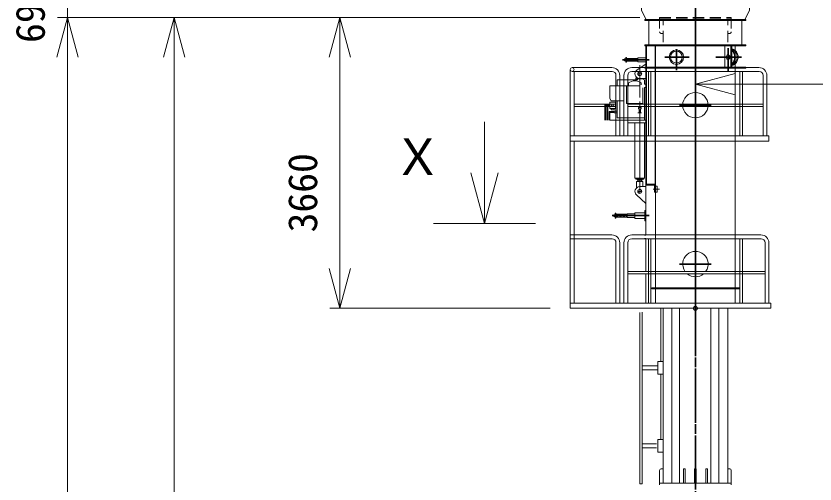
# Model space of a CAD drawing. Units: millimetres, scale not verified. Extents: x -21927 to 21954, y -30681 to 33451.
# Drawn here: x -21927 to -11879, y 9892 to 15782 of the extents above; entities that cross this region are included whole.
import ezdxf
from ezdxf.enums import TextEntityAlignment as Align

# ---------------------------------------------------------------- set-up
doc = ezdxf.new("R2010")
doc.units = ezdxf.units.MM
doc.header["$LTSCALE"] = 70
for name, pattern in [('CHAIN2', [12, 9, -1, 1, -1]), ('DASHED2', [3, 2, -1]), ('USER2', [17.25, 15, -0.75, 0.75, -0.75])]:
    doc.linetypes.add(name, pattern=pattern)
for name, color, linetype, lineweight in [('0-0_0', 7, 'Continuous', 18), ('0-1_Defpoints', 3, 'USER2', 18), ('0-2_11 当社破線', 3, 'DASHED2', 18), ('0-4_05 寸法', 7, 'Continuous', 18), ('0-5_10 当社外形線', 3, 'Continuous', 18), ('0-6_12 当社中心線', 3, 'CHAIN2', 35), ('0-8_02 一点鎖線', 7, 'USER2', 18)]:
    doc.layers.add(name, color=color, linetype=linetype, lineweight=lineweight)
doc.styles.add('ＭＳ ゴシック', font='')
doc.styles.get('ＭＳ ゴシック').set_extended_font_data('MS Gothic')

msp = doc.modelspace()

# ---------------------------------------------------------------- linework, layer by layer
at = {"layer": '0-0_0'}
for p, q in [((-16035.47, 13168.57), (-16035.47, 14448.57)), ((-16206.95, 13808.57), (-16035.47, 13168.57)), ((-15863.98, 13808.57), (-16035.47, 13168.57)), ((-16675.47, 13168.57), (-15395.47, 13168.57))]:
    msp.add_line(p, q, dxfattribs=at)
at = {"layer": '0-1_Defpoints'}
for p, q in [((-13382.68, 15778.15), (-13382.68, 15748.06)), ((-13382.68, 15778.14), (-13382.68, 15748.05)), ((-13397.73, 15763.1), (-13367.64, 15763.1)), ((-13394.68, 15763.1), (-13370.68, 15763.1)), ((-13407.68, 12103.1), (-13357.68, 12103.1)), ((-13402.68, 12103.1), (-13362.68, 12103.1)), ((-13382.68, 12078.1), (-13382.68, 12128.1)), ((-13382.68, 12083.1), (-13382.68, 12123.1)), ((-13382.68, 9868.06), (-13382.68, 9898.15))]:
    msp.add_line(p, q, dxfattribs=at)
at = {"layer": '0-1_Defpoints', "color": 2}
msp.add_line((-13382.68, 9868.06), (-13382.68, 9898.15), dxfattribs=at)
at = {"layer": '0-1_Defpoints'}
msp.add_circle((-13382.68, 12103.1), 25, dxfattribs=at)
at = {"layer": '0-2_11 当社破線'}
for p, q in [((-13833.48, 15763.1), (-13833.48, 15583.1)), ((-13833.48, 15763.1), (-12931.88, 15763.1)), ((-13833.48, 15744.1), (-12931.88, 15744.1)), ((-13789.08, 15454.41), (-13789.08, 15744.1)), ((-12976.28, 15454.41), (-12976.28, 15744.1)), ((-12931.88, 15763.1), (-12931.88, 15583.1)), ((-13789.16, 15563.1), (-13813.48, 15563.1)), ((-12951.89, 15563.1), (-12977.54, 15563.1))]:
    msp.add_line(p, q, dxfattribs=at)
for centre, start, end in [((-13813.48, 15583.1), 180, 270), ((-12951.89, 15583.1), 270, 0)]:
    msp.add_arc(centre, 20, start, end, dxfattribs=at)
at = {"layer": '0-4_05 寸法'}
for p, q in [((-21279.22, 15763.1), (-21279.22, 16455.1)), ((-14083.48, 15763.1), (-21404.22, 15763.1)), ((-14083.48, 15763.1), (-21404.22, 15763.1)), ((-21279.22, 15763.1), (-21279.22, 15263.1)), ((-21279.22, 15763.1), (-21279.22, 15263.1)), ((-14083.48, 15763.1), (-20061.54, 15763.1)), ((-19936.54, 15763.1), (-19936.54, 15263.1)), ((-14083.48, 15763.1), (-17979.33, 15763.1)), ((-17854.33, 15763.1), (-17854.33, 15263.1)), ((-13382.68, 15576.1), (-13382.68, 14798.45)), ((-21279.22, 15263.1), (-21279.22, 14763.1)), ((-21279.22, 15263.1), (-21279.22, -13136.9)), ((-19936.54, -1376.9), (-19936.54, 15263.1)), ((-17854.33, 15263.1), (-17854.33, 12603.1)), ((-13382.68, 14923.45), (-12882.68, 14923.45)), ((-12882.68, 14923.45), (6117.32, 14923.45)), ((-17854.33, 12103.1), (-17854.33, 12603.1)), ((-15207.68, 12103.1), (-17979.33, 12103.1))]:
    msp.add_line(p, q, dxfattribs=at)
for points in [[(-21413.19, 15263.1), (-21279.22, 15763.1), (-21145.24, 15263.1)], [(-21413.19, 15263.1), (-21279.22, 15763.1), (-21145.24, 15263.1)], [(-20070.51, 15263.1), (-19936.54, 15763.1), (-19802.56, 15263.1)], [(-17988.3, 15263.1), (-17854.33, 15763.1), (-17720.35, 15263.1)], [(-12882.68, 14789.47), (-13382.68, 14923.45), (-12882.68, 15057.42)], [(-17720.35, 12603.1), (-17854.33, 12103.1), (-17988.3, 12603.1)]]:
    msp.add_lwpolyline(points, dxfattribs=at)
at = {"layer": '0-5_10 当社外形線'}
for p, q in [((-13967.68, 15726.1), (-13967.68, 15417.1)), ((-12797.68, 15726.1), (-12797.68, 15417.1)), ((-13999.68, 15405.1), (-13999.68, 13666.1)), ((-13890.68, 15405.1), (-13890.68, 15137.1)), ((-13882.68, 15405.1), (-13882.68, 12168.1)), ((-13012.68, 15137.1), (-13012.68, 15405.1)), ((-12937.68, 15137.1), (-12937.68, 15405.1)), ((-12925.68, 15137.1), (-12925.68, 15405.1)), ((-12882.68, 15405.1), (-12882.68, 12168.1)), ((-13882.68, 15137.1), (-13882.68, 15304.1)), ((-14247.68, 15240.26), (-14235.56, 15211.6)), ((-14232.68, 15218.25), (-14244.96, 15246.6)), ((-14232.68, 15218.25), (-14215.65, 15246.6)), ((-14212.53, 15241.74), (-14229.96, 15211.6)), ((-14212.68, 15241.98), (-14193.15, 15211.6)), ((-14190.19, 15216.22), (-14209.8, 15246.6)), ((-14190.18, 15216.23), (-14170.65, 15246.6)), ((-14167.68, 15241.98), (-14187.21, 15211.6)), ((-14167.68, 15241.98), (-14148.15, 15211.6)), ((-14145.43, 15216.43), (-14164.71, 15246.6)), ((-14129.27, 15246.6), (-14145.43, 15216.43)), ((-14126.43, 15241.31), (-14142.21, 15211.6)), ((-14126.43, 15241.31), (-14110.52, 15211.6)), ((-14123.6, 15246.6), (-14107.68, 15216.9)), ((-14115.28, 15104.48), (-14007.68, 15174.1)), ((-14956.68, 14273.1), (-14956.68, 15108.1)), ((-14433.68, 15132.1), (-14932.68, 15132.1)), ((-14431.68, 15084.1), (-14932.68, 15084.1)), ((-14908.68, 14273.1), (-14908.68, 15084.1)), ((-14183.68, 15084.1), (-12581.68, 15084.1)), ((-14181.68, 15132.1), (-12583.68, 15132.1)), ((-13972.68, 15084.1), (-13972.68, 14273.1)), ((-13942.68, 15084.1), (-13942.68, 14273.1)), ((-13890.68, 15125.1), (-13890.68, 13666.1)), ((-13882.68, 14068.1), (-13882.68, 15125.1)), ((-12822.68, 15084.1), (-12822.68, 14273.1)), ((-12792.68, 15084.1), (-12792.68, 14273.1)), ((-14381.68, 15034.1), (-14381.68, 14273.1)), ((-14367.68, 14979.1), (-14107.68, 14979.1)), ((-14367.68, 14979.1), (-14367.68, 14904.1)), ((-14333.68, 15032.1), (-14333.68, 14273.1)), ((-14281.68, 15032.1), (-14281.68, 14273.1)), ((-14233.68, 15034.1), (-14233.68, 14273.1)), ((-14126.7, 15013.33), (-14132.68, 14989.1)), ((-14082.68, 14994.1), (-14007.68, 14994.1)), ((-14033.92, 14994.1), (-14032.68, 14989.1)), ((-14022.68, 14924.45), (-14022.68, 14979.1)), ((-12531.68, 15034.1), (-12531.68, 14273.1)), ((-12483.68, 15032.1), (-12483.68, 14273.1)), ((-14457.68, 14904.1), (-14089.95, 14904.1)), ((-14247.68, 14904.1), (-14247.68, 14679.1)), ((-14225.18, 14939.1), (-14225.18, 14904.1)), ((-14065.18, 14939.1), (-14065.18, 14916.77)), ((-14042.68, 14879.17), (-14042.68, 14679.1)), ((-14022.68, 14924.45), (-14007.68, 14924.45)), ((-14022.68, 14881.75), (-14007.68, 14881.75)), ((-14022.68, 14881.75), (-14022.68, 14470.1)), ((-14381.68, 14673.1), (-14908.68, 14673.1)), ((-14290.71, 14714.1), (-14442.68, 14714.1)), ((-14367.68, 14714.1), (-14367.68, 14499.1)), ((-14042.68, 14679.1), (-14247.68, 14679.1)), ((-14233.68, 14673.1), (-12531.68, 14673.1)), ((-14381.68, 14643.1), (-14908.68, 14643.1)), ((-14495.95, 14654.1), (-14495.95, 14470.1)), ((-14485.95, 14654.1), (-14485.95, 14470.1)), ((-14233.68, 14643.1), (-12531.68, 14643.1)), ((-14098.83, 14629.1), (-14098.83, 14614.1)), ((-14098.83, 14629.1), (-14063.83, 14629.1)), ((-14063.83, 14614.1), (-14098.83, 14614.1)), ((-14091.33, 14614.1), (-14091.33, 14564.1)), ((-14071.33, 14614.1), (-14071.33, 14564.1)), ((-14063.83, 14614.1), (-14063.83, 14629.1)), ((-14458.92, 14470.1), (-14007.68, 14470.1)), ((-14367.68, 14499.1), (-14022.68, 14499.1)), ((-14106.33, 14564.1), (-14059.03, 14564.1)), ((-14091.33, 14564.1), (-14071.33, 14564.1)), ((-14007.68, 14436.1), (-14228.4, 14436.1)), ((-14022.68, 14436.1), (-14022.68, 13739.1)), ((-14957.68, 14273.1), (-12457.68, 14273.1)), ((-14957.68, 14208.1), (-14957.68, 14273.1)), ((-12457.68, 14208.1), (-12457.68, 14273.1)), ((-14957.68, 14208.1), (-12457.68, 14208.1)), ((-14956.68, 14208.1), (-14956.68, 12168.1)), ((-14908.68, 14208.1), (-14908.68, 12168.1)), ((-14182.68, 14208.1), (-12582.68, 14208.1)), ((-14112.68, 13714.1), (-14052.68, 13714.1)), ((-14007.68, 13666.1), (-13882.68, 13666.1)), ((-14082.68, 13634.1), (-14007.68, 13634.1)), ((-14007.68, 13024.45), (-14007.68, 13654.1)), ((-13912.77, 13604.1), (-13832.58, 13604.1)), ((-13882.68, 13024.45), (-13882.68, 13654.1)), ((-14123.2, 13529.85), (-14007.68, 13424.1)), ((-14242.68, 13286.6), (-14382.68, 13286.6)), ((-14382.68, 13280.26), (-14370.56, 13251.6)), ((-14367.68, 13258.25), (-14379.96, 13286.6)), ((-14367.68, 13258.25), (-14350.65, 13286.6)), ((-14347.53, 13281.74), (-14364.96, 13251.6)), ((-14347.68, 13281.98), (-14328.15, 13251.6)), ((-14325.19, 13256.22), (-14344.8, 13286.6)), ((-14325.18, 13256.23), (-14305.65, 13286.6)), ((-14302.68, 13281.98), (-14322.21, 13251.6)), ((-14302.68, 13281.98), (-14283.15, 13251.6)), ((-14280.43, 13256.43), (-14299.71, 13286.6)), ((-14264.27, 13286.6), (-14280.43, 13256.43)), ((-14261.43, 13281.31), (-14277.21, 13251.6)), ((-14261.43, 13281.31), (-14245.52, 13251.6)), ((-14258.6, 13286.6), (-14242.68, 13256.9)), ((-14382.68, 13251.6), (-14242.68, 13251.6)), ((-14433.68, 13027.1), (-14956.68, 13027.1)), ((-14431.68, 12979.1), (-14956.68, 12979.1)), ((-14183.68, 12979.1), (-12556.68, 12979.1)), ((-14181.68, 13027.1), (-12558.68, 13027.1)), ((-14022.68, 13024.45), (-14007.68, 13024.45)), ((-14022.68, 12981.75), (-14007.68, 12981.75)), ((-14007.68, 12981.75), (-14007.68, 12570.1)), ((-13972.68, 12979.1), (-13972.68, 12168.1)), ((-13942.68, 12979.1), (-13942.68, 12168.1)), ((-13882.68, 12981.75), (-13882.68, 12570.1)), ((-12822.68, 12979.1), (-12822.68, 12168.1)), ((-12792.68, 12979.1), (-12792.68, 12168.1)), ((-14381.68, 12929.1), (-14381.68, 12168.1)), ((-14333.68, 12927.1), (-14333.68, 12168.1)), ((-14281.68, 12927.1), (-14281.68, 12168.1)), ((-14233.68, 12929.1), (-14233.68, 12168.1)), ((-12506.68, 12929.1), (-12506.68, 12168.1)), ((-12458.68, 12927.1), (-12458.68, 12168.1)), ((-14233.68, 12568.1), (-12506.68, 12568.1)), ((-14233.68, 12538.1), (-12506.68, 12538.1)), ((-14007.68, 12536.1), (-14007.68, 12168.1)), ((-13882.68, 12536.1), (-13882.68, 12359.1)), ((-13932.68, 12359.1), (-12832.68, 12359.1)), ((-13932.68, 12359.1), (-13932.68, 12347.1)), ((-12832.68, 12347.1), (-13932.68, 12347.1)), ((-13882.68, 12347.1), (-13882.68, 12168.1)), ((-12832.68, 12359.1), (-12832.68, 12347.1)), ((-14957.68, 12168.1), (-14957.68, 12103.1)), ((-14957.68, 12103.1), (-12457.68, 12103.1)), ((-13819.09, 12103.1), (-13819.09, 11436.57)), ((-13789.08, 12103.1), (-13789.08, 9902.1)), ((-13677.69, 12103.1), (-13677.69, 9902.1)), ((-13582.53, 9905.08), (-13582.53, 12103.1)), ((-13188.44, 9906.92), (-13188.44, 12103.1)), ((-13087.68, 12103.1), (-13087.68, 9902.1)), ((-12976.28, 12103.1), (-12976.28, 9902.1)), ((-14083.48, 12049.22), (-14083.48, 9893.1)), ((-14053.48, 12052.64), (-14053.48, 9893.1)), ((-14050.8, 11378.1), (-13855.59, 11378.1)), ((-13853.49, 11433.1), (-13853.49, 11273.1)), ((-13853.49, 11433.1), (-13790.73, 11433.1)), ((-13853.49, 11433.1), (-13853.49, 11273.1)), ((-13853.49, 11433.1), (-13790.73, 11433.1)), ((-14050.8, 11328.11), (-13855.59, 11328.11)), ((-13853.49, 11273.1), (-13790.73, 11273.1)), ((-13853.49, 11273.1), (-13790.73, 11273.1)), ((-13819.09, 11274.02), (-13819.09, 10463.99)), ((-13819.09, 11272.91), (-13819.09, 10454.69)), ((-13853.49, 10453.1), (-13853.49, 10293.11)), ((-13853.49, 10453.1), (-13790.73, 10453.1)), ((-13853.49, 10453.1), (-13853.49, 10293.11)), ((-13853.49, 10453.1), (-13790.73, 10453.1)), ((-14048.73, 10398.1), (-13871.09, 10398.1)), ((-14048.73, 10348.1), (-13871.09, 10348.1)), ((-13853.49, 10293.11), (-13790.73, 10293.11)), ((-13853.49, 10293.11), (-13790.73, 10293.11)), ((-13833.48, 9883.1), (-13833.48, 10063.1)), ((-13789.16, 10083.1), (-13813.48, 10083.1)), ((-13512.69, 10083.1), (-13532.68, 10083.1)), ((-13532.68, 10083.1), (-13532.68, 9902.58)), ((-13512.69, 10083.1), (-13512.69, 9902.1)), ((-13372.68, 10083.1), (-13392.68, 10083.1)), ((-13392.68, 10083.1), (-13392.68, 9901.87)), ((-13372.68, 10083.1), (-13372.68, 9902.58)), ((-13232.68, 10083.1), (-13252.69, 10083.1)), ((-13252.69, 10083.1), (-13252.69, 9902.58)), ((-13232.68, 10083.1), (-13232.68, 9903.3)), ((-12951.89, 10083.1), (-12977.54, 10083.1)), ((-12931.88, 9883.1), (-12931.88, 10063.1)), ((-14083.48, 9893.1), (-14053.48, 9893.1)), ((-13833.48, 9902.1), (-12931.88, 9902.1))]:
    msp.add_line(p, q, dxfattribs=at)
for points in [[(-14062.68, 15890.1), (-14062.68, 15850.1), (-14002.68, 15738.1)], [(-12702.68, 15890.1), (-12702.68, 15850.1), (-12762.68, 15738.1)], [(-14007.68, 15405.1), (-14007.68, 13654.1), (-13882.68, 13654.1), (-13882.68, 14003.1)], [(-14257.68, 15241.6), (-14272.68, 15241.6), (-14272.68, 15216.6), (-14257.68, 15216.6)], [(-14107.68, 15246.6), (-14247.68, 15246.6), (-14247.68, 15211.6), (-14107.68, 15211.6)], [(-14007.68, 15254.1), (-14107.68, 15254.1), (-14107.68, 15204.1), (-14007.68, 15204.1)], [(-14032.68, 14979.1), (-14032.68, 14989.1), (-14132.68, 14989.1), (-14132.68, 14979.1)], [(-14457.68, 14904.1), (-14457.68, 14744.1), (-14442.68, 14714.1)], [(-14457.68, 14664.1), (-14522.68, 14664.1), (-14522.68, 14470.1)], [(-14458.92, 14654.1), (-14512.68, 14654.1), (-14512.68, 14470.1)], [(-14402.68, 14579.1), (-14468.92, 14579.1), (-14468.92, 14470.1)], [(-14440.18, 14619.1), (-14440.18, 14599.1), (-14405.18, 14599.1), (-14405.18, 14619.1)], [(-14367.68, 14584.1), (-14402.68, 14584.1), (-14402.68, 14564.1), (-14367.68, 14564.1)], [(-14402.68, 14569.1), (-14458.92, 14569.1), (-14458.92, 14470.1)], [(-14142.68, 14436.1), (-14142.68, 13739.1), (-14022.68, 13739.1)], [(-14132.68, 13739.1), (-14132.68, 13729.1), (-14032.68, 13729.1), (-14032.68, 13739.1)], [(-14122.68, 13618.82), (-14122.68, 13699.1), (-14042.68, 13699.1), (-14042.68, 13634.1)], [(-14112.68, 13714.1), (-14112.68, 13729.1), (-14052.68, 13729.1), (-14052.68, 13714.1)], [(-14105.18, 13699.1), (-14105.18, 13714.1), (-14060.18, 13714.1), (-14060.18, 13699.1)], [(-13898.68, 13654.1), (-13898.68, 13564.1), (-13882.68, 13564.1)], [(-13882.68, 13641.6), (-13863.68, 13641.6), (-13863.68, 13566.6), (-13882.68, 13566.6)], [(-14392.68, 13281.6), (-14407.68, 13281.6), (-14407.68, 13256.6), (-14392.68, 13256.6)], [(-14142.68, 13294.1), (-14242.68, 13294.1), (-14242.68, 13244.1), (-14142.68, 13244.1)], [(-14017.68, 13304.1), (-14142.68, 13304.1), (-14142.68, 13234.1), (-14017.68, 13234.1)], [(-14007.68, 13334.1), (-14017.68, 13334.1), (-14017.68, 13204.1), (-14007.68, 13204.1)], [(-14957.68, 12168.1), (-12432.68, 12168.1), (-12432.68, 12103.1), (-14957.68, 12103.1)]]:
    msp.add_lwpolyline(points, dxfattribs=at)
for points in [[(-14017.68, 15738.1), (-12747.68, 15738.1), (-12747.68, 15726.1), (-14017.68, 15726.1)], [(-14017.68, 15405.1), (-12747.68, 15405.1), (-12747.68, 15417.1), (-14017.68, 15417.1)], [(-14257.68, 15259.1), (-14247.68, 15259.1), (-14247.68, 15199.1), (-14257.68, 15199.1)], [(-14017.68, 15125.1), (-14017.68, 15137.1), (-12747.68, 15137.1), (-12747.68, 15125.1)], [(-14457.68, 14699.1), (-14387.68, 14699.1), (-14387.68, 14619.1), (-14457.68, 14619.1)], [(-14392.68, 13299.1), (-14382.68, 13299.1), (-14382.68, 13239.1), (-14392.68, 13239.1)]]:
    msp.add_lwpolyline(points, close=True, dxfattribs=at)
for centre, radius in [((-13622.68, 15264.1), 91), ((-13622.68, 15264.1), 75), ((-14932.68, 15108.1), 24), ((-14082.68, 15054.1), 25), ((-13382.68, 14659.1), 160), ((-14422.68, 14659.1), 15), ((-14422.68, 14659.1), 12), ((-14082.68, 13574.1), 25)]:
    msp.add_circle(centre, radius, dxfattribs=at)
for centre, radius, start, end in [((-13023.9, 15264.1), 133.21, 317.49899, 42.50101), ((-12956.44, 15264.1), 110.76, 286.12347, 73.87653), ((-12965.21, 15264.1), 107.53, 291.5686, 68.4314), ((-12997.93, 15262.18), 119.27, 307.28642, 52.71358), ((-14433.68, 15032.1), 100, 0, 90), ((-14431.68, 15034.1), 50, 0, 90), ((-14181.68, 15032.1), 100, 90, 180), ((-14183.68, 15034.1), 50, 90, 180), ((-14082.68, 15054.1), 60, 122.90729, 270), ((-12583.68, 15032.1), 100, 0, 90), ((-12581.68, 15034.1), 50, 0, 90), ((-14145.18, 14831.16), 134.35, 53.45533, 126.54467), ((-14082.68, 13574.1), 60, 90, 227.52841), ((-14433.68, 12927.1), 100, 0, 90), ((-14431.68, 12929.1), 50, 0, 90), ((-14181.68, 12927.1), 100, 90, 180), ((-14183.68, 12929.1), 50, 90, 180), ((-12558.68, 12927.1), 100, 0, 90), ((-12556.68, 12929.1), 50, 0, 90), ((-13382.68, 12659.1), 160, 326.20315, 213.79685), ((-13382.68, 12659.1), 160, 230.24177, 309.75823), ((-13813.48, 10063.1), 20, 90, 180), ((-12951.89, 10063.1), 20, 0, 90)]:
    msp.add_arc(centre, radius, start, end, dxfattribs=at)
msp.add_ellipse((-12972.68, 15264.1), major_axis=(0, -30), ratio=0.75, dxfattribs=at)
at = {"layer": '0-6_12 当社中心線'}
for p, q in [((-13382.68, -16166.2), (-13382.68, 17180.6)), ((-13382.68, 9822.03), (-13382.68, 16206.48)), ((-13382.68, 16014.24), (-13382.68, 12005.57)), ((-12972.68, 15376.42), (-12972.68, 15092.58)), ((-13622.68, 15364.34), (-13622.68, 15101.63)), ((-14300.66, 15229.1), (-13963.5, 15229.1)), ((-13768.09, 15264.1), (-13463.11, 15264.1)), ((-13124.91, 15264.1), (-12801.81, 15264.1)), ((-13582.68, 14659.1), (-13182.68, 14659.1)), ((-13963.5, 13269.1), (-14431.74, 13269.1)), ((-13582.68, 12659.1), (-13182.68, 12659.1))]:
    msp.add_line(p, q, dxfattribs=at)
at = {"layer": '0-8_02 一点鎖線'}
for p, q in [((-14082.68, 13549.1), (-14082.68, 15161.96)), ((-14107.68, 15054.1), (-14057.68, 15054.1)), ((-14107.68, 13574.1), (-14057.68, 13574.1))]:
    msp.add_line(p, q, dxfattribs=at)

# ---------------------------------------------------------------- texts
at = {"layer": '0-0_0', "style": 'ＭＳ ゴシック'}
msp.add_text('Ｘ', height=458.2, dxfattribs=at).set_placement((-17187.28, 13644.57), align=Align.BOTTOM_LEFT)
at = {"layer": '0-4_05 寸法', "style": 'ＭＳ ゴシック'}
for s, p in [('692', (-21454.22, 15442.43)), ('3660', (-18029.33, 13058.1))]:
    msp.add_text(s, height=366.6, rotation=90, dxfattribs=at).set_placement(p, align=Align.BOTTOM_LEFT)

doc.saveas('drawing.dxf')
